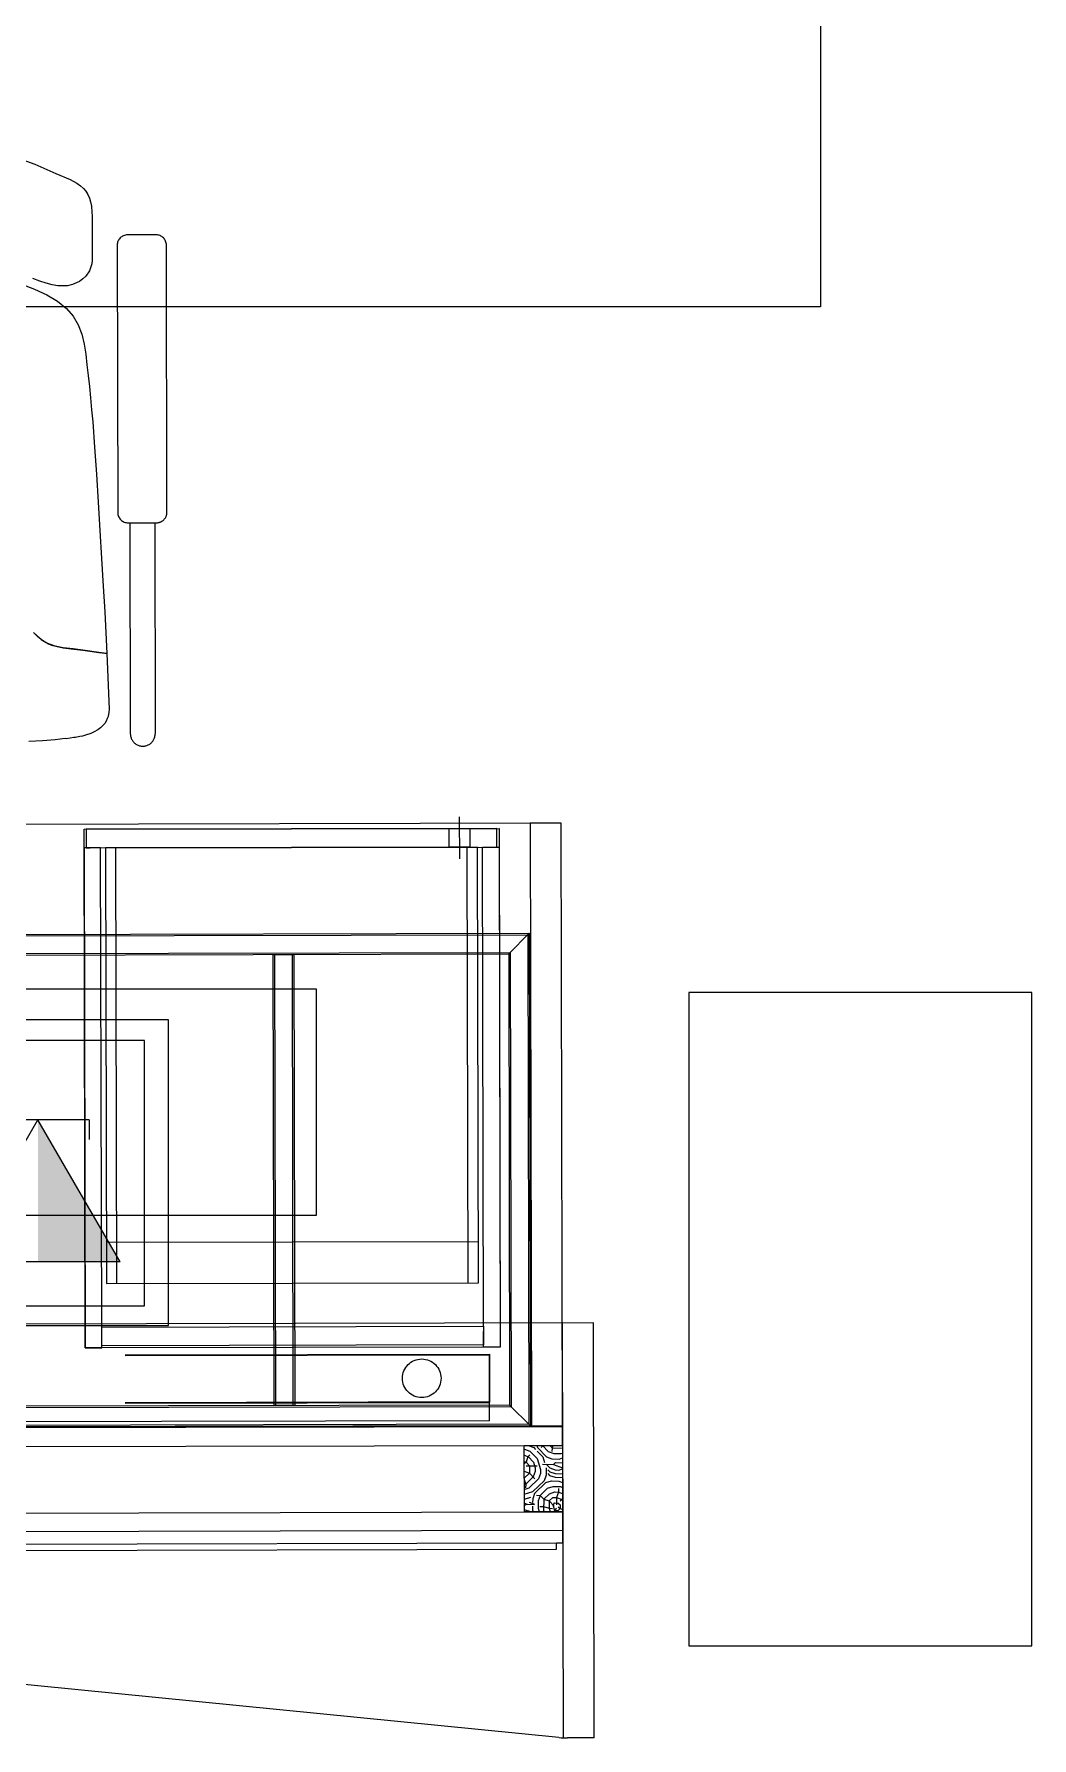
# Model space of a CAD drawing. Header units: inches. Extents: x 78 to 199, y 70 to 92.
# Drawn here: x 95.063 to 96.025, y 76.426 to 78.069 of the extents above; entities that cross this region are included whole.
import ezdxf
from ezdxf.enums import TextEntityAlignment as Align

# ---------------------------------------------------------------- set-up
doc = ezdxf.new("R2010")
doc.units = ezdxf.units.IN
doc.header["$MEASUREMENT"] = 0
for name, pattern in [('ACAD_ISO02W100', [15, 12, -3]), ('ACAD_ISO03W100', [30, 12, -18]), ('DASHED', [0.75, 0.5, -0.25]), ('DGN Style 2', [0.635854, 0.381513, -0.254342]), ('HIDDEN', [0.375, 0.25, -0.125]), ('HIDDEN2', [0.1875, 0.125, -0.0625])]:
    doc.linetypes.add(name, pattern=pattern)
for name, color, linetype, lineweight in [('A-FURNITURE', 2, 'Continuous', 0), ('ELECTRICAL', 3, 'Continuous', 9), ('FURN-LIGHT-EEE', 2, 'Continuous', 18), ('HIDDEN-EEE', 6, 'HIDDEN', 9)]:
    doc.layers.add(name, color=color, linetype=linetype, lineweight=lineweight)
for name, color, linetype in [('A002_Pen02', 2, 'Continuous'), ('EL. BLOCK', 3, 'Continuous'), ('ELE-OBJ', 7, 'Continuous'), ('ELEC-NORMAL', 7, 'Continuous'), ('Elevation', 1, 'Continuous'), ('L.C Risers', 130, 'Continuous'), ('PW', 4, 'Continuous')]:
    doc.layers.add(name, color=color, linetype=linetype)
doc.layers.add('GOLDCLADDING', color=7, linetype='Continuous', true_color=0xffc20a)
doc.styles.add('ROMANS', font='romans.shx')

# ---------------------------------------------------------------- blocks, each defined once
blk = doc.blocks.new('YJYJJYJTYJTY')
at = {"color": 252}
for p, q in [((0.5847, 5.5174, -0.0791), (0.5847, 4.9224, -0.0791)), ((0.5847, 4.9224, -0.0791), (-1.1353, 4.9224, -0.0791)), ((0.4579, 4.2611, -0.0791), (0.4579, 3.6311, -0.0791)), ((0.7886, 4.2611, -0.0791), (0.4579, 4.2611, -0.0791)), ((0.7886, 3.6311, -0.0791), (0.7886, 4.2611, -0.0791)), ((0.4579, 3.6311, -0.0791), (0.7886, 3.6311, -0.0791))]:
    blk.add_line(p, q, dxfattribs=at)
at = {"color": 252, "lineweight": 0, "ltscale": 3}
for p, q in [((0.3349, 4.4244, -0.0791), (-0.7351, 4.4222, -0.0791)), ((0.3361, 3.8434, -0.0791), (0.3349, 4.4244, -0.0791)), ((-0.7339, 3.8412, -0.0791), (0.3361, 3.8434, -0.0791))]:
    blk.add_line(p, q, dxfattribs=at)
at = {"color": 252, "linetype": 'DGN Style 2', "lineweight": 0, "ltscale": 30}
for p, q in [((-0.1251, 4.4185, -0.0791), (0.2749, 4.4193, -0.0791)), ((0.2729, 4.4193, -0.0791), (-0.1231, 4.4185, -0.0791)), ((0.237, 4.39, 0.0552), (0.2369, 4.4304, 0.0552)), ((0.2729, 4.4103, -0.0791), (0.2729, 4.4193, -0.0791)), ((0.2749, 4.4193, -0.0791), (0.2759, 3.9193, -0.0791)), ((-0.1241, 3.9185, -0.0791), (-0.1251, 4.4185, -0.0791)), ((-0.1231, 4.4185, -0.0791), (-0.1231, 4.4185, -0.0791)), ((-0.1231, 4.4185, -0.0791), (-0.1231, 4.4005, -0.0791)), ((0.2269, 4.4012, 0.0552), (0.2269, 4.4192, 0.0552)), ((0.2269, 4.4192, 0.0552), (0.2469, 4.4192, 0.0552)), ((0.2469, 4.4192, 0.0552), (0.2469, 4.4012, 0.0552)), ((0.2729, 4.4013, -0.0791), (0.2729, 4.4103, -0.0791)), ((-0.1091, 4.4005, -0.0791), (-0.1251, 4.4005, -0.0791)), ((-0.1251, 4.4005, -0.0791), (-0.1241, 3.9185, -0.0791)), ((-0.1231, 4.4005, -0.0791), (-0.1191, 4.4005, -0.0791)), ((-0.1191, 4.4005, -0.0791), (0.2689, 4.4013, -0.0791)), ((-0.1081, 3.9385, -0.0791), (-0.1091, 4.4005, -0.0791)), ((0.2543, 4.4012, -0.0791), (-0.1045, 4.4005, -0.0791)), ((-0.1045, 4.4005, -0.0791), (-0.1036, 3.9805, -0.0791)), ((-0.0936, 3.9805, -0.0791), (-0.0945, 4.4005, -0.0791)), ((0.2469, 4.4012, 0.0552), (0.2269, 4.4012, 0.0552)), ((0.2452, 3.9812, -0.0791), (0.2443, 4.4012, -0.0791)), ((0.2552, 3.9812, -0.0791), (0.2543, 4.4012, -0.0791)), ((0.2589, 4.4012, -0.0791), (0.2749, 4.4013, -0.0791)), ((0.2599, 3.9393, -0.0791), (0.2589, 4.4012, -0.0791)), ((0.2689, 4.4013, -0.0791), (0.2729, 4.4013, -0.0791)), ((0.2749, 4.4013, -0.0791), (0.2759, 3.9193, -0.0791)), ((-0.1037, 4.0205, -0.0791), (0.2551, 4.0212, -0.0791)), ((-0.1036, 3.9805, -0.0791), (0.2552, 3.9812, -0.0791)), ((-0.1081, 3.9385, -0.0791), (0.2599, 3.9393, -0.0791)), ((-0.1081, 3.9205, -0.0791), (-0.1081, 3.9385, -0.0791)), ((-0.1081, 3.9185, -0.0791), (-0.1081, 3.9335, -0.0791)), ((0.2599, 3.9393, -0.0791), (0.2599, 3.9213, -0.0791)), ((0.2599, 3.9193, -0.0791), (0.2599, 3.9343, -0.0791)), ((0.2759, 3.9193, -0.0791), (-0.1241, 3.9185, -0.0791)), ((-0.1241, 3.9185, -0.0791), (-0.1081, 3.9185, -0.0791)), ((0.2599, 3.9213, -0.0791), (-0.1081, 3.9205, -0.0791)), ((0.2759, 3.9193, -0.0791), (0.2599, 3.9193, -0.0791))]:
    blk.add_line(p, q, dxfattribs=at)
at = {"color": 252, "linetype": 'DASHED', "lineweight": 0, "ltscale": 30}
for p, q in [((0.3349, 4.4244, -0.0791), (0.3049, 4.4243, -0.0791)), ((0.3049, 4.4243, -0.0791), (0.3061, 3.8433, -0.0791)), ((0.3361, 3.8434, -0.0791), (0.3349, 4.4244, -0.0791)), ((0.3361, 3.8424, -0.0791), (-1.1339, 3.8394, -0.0791)), ((0.3061, 3.8433, -0.0791), (0.3361, 3.8434, -0.0791)), ((0.3361, 3.8244, -0.0791), (0.3361, 3.8424, -0.0791)), ((-1.1339, 3.8214, -0.0791), (0.3361, 3.8244, -0.0791)), ((0.2991, 3.8243, -0.0791), (0.3361, 3.8244, -0.0791)), ((0.2993, 3.7603, -0.0791), (0.2991, 3.8243, -0.0791)), ((0.3361, 3.8244, -0.0791), (0.3363, 3.7604, -0.0791)), ((-1.1337, 3.7574, -0.0791), (0.3363, 3.7604, -0.0791)), ((0.3363, 3.7604, -0.0791), (0.2993, 3.7603, -0.0791)), ((0.3363, 3.7604, -0.0791), (0.3363, 3.7424, -0.0791)), ((0.3363, 3.7424, -0.0791), (-1.1337, 3.7394, -0.0791)), ((0.3363, 3.7424, -0.0791), (-1.1337, 3.7394, -0.0791)), ((-0.7337, 3.7282, -0.0791), (0.3303, 3.7304, -0.0791)), ((0.3304, 3.7244, -0.0791), (0.3303, 3.7304, -0.0791)), ((0.3303, 3.7304, -0.0791), (0.3363, 3.7304, -0.0791)), ((0.3363, 3.7304, -0.0791), (0.3363, 3.7424, -0.0791)), ((-1.1276, 3.7214, -0.0791), (0.3304, 3.7244, -0.0791))]:
    blk.add_line(p, q, dxfattribs=at)
at = {"color": 252, "linetype": 'ACAD_ISO02W100', "lineweight": 0, "ltscale": 3}
for p, q in [((-1.1039, 4.3154, -0.0791), (0.3041, 4.3183, -0.0791)), ((-1.1024, 4.3139, -0.0791), (0.3026, 4.3168, -0.0791)), ((0.2842, 4.2983, -0.0791), (0.3041, 4.3183, -0.0791)), ((0.3026, 4.3168, -0.0791), (0.3036, 3.8448, -0.0791)), ((0.3041, 4.3183, -0.0791), (0.3051, 3.8433, -0.0791)), ((-1.0853, 4.297, -0.0791), (0.2857, 4.2998, -0.0791)), ((-1.0838, 4.2955, -0.0791), (0.2842, 4.2983, -0.0791)), ((0.0572, 4.2978, -0.0791), (0.0772, 4.2979, -0.0791)), ((0.0581, 3.8628, -0.0791), (0.0572, 4.2978, -0.0791)), ((0.0596, 3.8628, -0.0791), (0.0587, 4.2978, -0.0791)), ((0.0766, 3.8629, -0.0791), (0.0757, 4.2979, -0.0791)), ((0.0772, 4.2979, -0.0791), (0.0781, 3.8629, -0.0791)), ((0.2842, 4.2983, -0.0791), (0.2851, 3.8633, -0.0791)), ((0.2857, 4.2998, -0.0791), (0.2866, 3.8618, -0.0791)), ((0.2866, 3.8618, -0.0791), (-1.0844, 3.859, -0.0791)), ((0.2851, 3.8633, -0.0791), (-1.0829, 3.8605, -0.0791)), ((0.0781, 3.8629, -0.0791), (0.0581, 3.8628, -0.0791)), ((0.2851, 3.8633, -0.0791), (0.3051, 3.8433, -0.0791)), ((0.3036, 3.8448, -0.0791), (-1.1014, 3.8419, -0.0791)), ((0.3051, 3.8433, -0.0791), (-1.1029, 3.8404, -0.0791))]:
    blk.add_line(p, q, dxfattribs=at)
at = {"color": 252, "linetype": 'DASHED', "lineweight": 0}
for p, q in [((-0.8355, 3.9103, -0.0791), (0.2656, 3.9126, -0.0791)), ((-0.8355, 3.91, -0.0791), (0.2656, 3.9122, -0.0791)), ((-0.8355, 3.91, -0.0791), (0.2656, 3.9122, -0.0791)), ((-0.8355, 3.9096, -0.0791), (0.2656, 3.9119, -0.0791)), ((0.2656, 3.9126, -0.0791), (0.2656, 3.866, -0.0791)), ((0.2657, 3.8481, -0.0791), (0.2656, 3.9108, -0.0791)), ((-0.8354, 3.8644, -0.0791), (0.2656, 3.8667, -0.0791)), ((-0.8354, 3.8638, -0.0791), (0.2656, 3.866, -0.0791)), ((0.2657, 3.8481, -0.0791), (-0.8354, 3.8458, -0.0791))]:
    blk.add_line(p, q, dxfattribs=at)
at = {"color": 252, "linetype": 'Continuous', "lineweight": 0}
for p, q in [((0.2992, 3.8208, -0.0791), (0.2995, 3.8208, -0.0791)), ((0.2992, 3.815, -0.0791), (0.3028, 3.8137, -0.0791)), ((0.2994, 3.8208, -0.0791), (0.3047, 3.819, -0.0791)), ((0.3028, 3.8137, -0.0791), (0.301, 3.8084, -0.0791)), ((0.3029, 3.8243, -0.0791), (0.3083, 3.8224, -0.0791)), ((0.3047, 3.8154, -0.0791), (0.3029, 3.8137, -0.0791)), ((0.3029, 3.8137, -0.0791), (0.3081, 3.8083, -0.0791)), ((0.3047, 3.819, -0.0791), (0.3117, 3.8117, -0.0791)), ((0.3083, 3.8224, -0.0791), (0.3101, 3.8206, -0.0791)), ((0.3112, 3.8244, -0.0791), (0.3119, 3.8223, -0.0791)), ((0.3117, 3.8117, -0.0791), (0.315, 3.8011, -0.0791)), ((0.3118, 3.8188, -0.0791), (0.317, 3.8134, -0.0791)), ((0.3119, 3.8223, -0.0791), (0.3205, 3.8133, -0.0791)), ((0.3176, 3.8244, -0.0791), (0.3154, 3.8223, -0.0791)), ((0.317, 3.8134, -0.0791), (0.3187, 3.8081, -0.0791)), ((0.3171, 3.8244, -0.0791), (0.3172, 3.824, -0.0791)), ((0.3172, 3.824, -0.0791), (0.3224, 3.8186, -0.0791)), ((0.3205, 3.8133, -0.0791), (0.3258, 3.8115, -0.0791)), ((0.3224, 3.8186, -0.0791), (0.3277, 3.8167, -0.0791)), ((0.3238, 3.8244, -0.0791), (0.326, 3.8221, -0.0791)), ((0.3258, 3.8115, -0.0791), (0.3329, 3.8113, -0.0791)), ((0.326, 3.8221, -0.0791), (0.3259, 3.8185, -0.0791)), ((0.3268, 3.8244, -0.0791), (0.326, 3.8221, -0.0791)), ((0.326, 3.8221, -0.0791), (0.3361, 3.8219, -0.0791)), ((0.3277, 3.8167, -0.0791), (0.3347, 3.8166, -0.0791)), ((0.3329, 3.8113, -0.0791), (0.3362, 3.8124, -0.0791)), ((0.3347, 3.8166, -0.0791), (0.3362, 3.817, -0.0791)), ((0.3358, 3.8244, -0.0791), (0.3361, 3.8234, -0.0791)), ((0.2992, 3.8091, -0.0791), (0.301, 3.8084, -0.0791)), ((0.301, 3.8084, -0.0791), (0.2992, 3.8067, -0.0791)), ((0.2992, 3.7996, -0.0791), (0.3043, 3.7977, -0.0791)), ((0.3043, 3.7977, -0.0791), (0.2992, 3.7928, -0.0791)), ((0.3009, 3.8049, -0.0791), (0.3115, 3.8047, -0.0791)), ((0.301, 3.8084, -0.0791), (0.3044, 3.8048, -0.0791)), ((0.3044, 3.8048, -0.0791), (0.3043, 3.7977, -0.0791)), ((0.3043, 3.7977, -0.0791), (0.3095, 3.7923, -0.0791)), ((0.3096, 3.7994, -0.0791), (0.3078, 3.7941, -0.0791)), ((0.3081, 3.8083, -0.0791), (0.3097, 3.8029, -0.0791)), ((0.3097, 3.8029, -0.0791), (0.3096, 3.7994, -0.0791)), ((0.3149, 3.7975, -0.0791), (0.313, 3.7923, -0.0791)), ((0.315, 3.8011, -0.0791), (0.3149, 3.7975, -0.0791)), ((0.3169, 3.8063, -0.0791), (0.3275, 3.8061, -0.0791)), ((0.3202, 3.7957, -0.0791), (0.3183, 3.7904, -0.0791)), ((0.3203, 3.8027, -0.0791), (0.3202, 3.7957, -0.0791)), ((0.3204, 3.8063, -0.0791), (0.3239, 3.8027, -0.0791)), ((0.322, 3.7974, -0.0791), (0.3237, 3.7956, -0.0791)), ((0.3221, 3.8009, -0.0791), (0.3238, 3.7991, -0.0791)), ((0.3237, 3.7956, -0.0791), (0.329, 3.7937, -0.0791)), ((0.3238, 3.8027, -0.0791), (0.3291, 3.8008, -0.0791)), ((0.3238, 3.7991, -0.0791), (0.329, 3.7973, -0.0791)), ((0.3274, 3.8061, -0.0791), (0.3362, 3.803, -0.0791)), ((0.3293, 3.8079, -0.0791), (0.3275, 3.8061, -0.0791)), ((0.3291, 3.8008, -0.0791), (0.3327, 3.8007, -0.0791)), ((0.3291, 3.7973, -0.0791), (0.3361, 3.7971, -0.0791)), ((0.3293, 3.8079, -0.0791), (0.3362, 3.8077, -0.0791)), ((0.3327, 3.8007, -0.0791), (0.3362, 3.8018, -0.0791)), ((0.3361, 3.7971, -0.0791), (0.3362, 3.7971, -0.0791)), ((0.2992, 3.7916, -0.0791), (0.3006, 3.7872, -0.0791)), ((0.2992, 3.7872, -0.0791), (0.3006, 3.7872, -0.0791)), ((0.2992, 3.7821, -0.0791), (0.304, 3.7836, -0.0791)), ((0.2992, 3.7774, -0.0791), (0.3075, 3.78, -0.0791)), ((0.3006, 3.7872, -0.0791), (0.3005, 3.7837, -0.0791)), ((0.3078, 3.7941, -0.0791), (0.3006, 3.7872, -0.0791)), ((0.313, 3.7923, -0.0791), (0.304, 3.7836, -0.0791)), ((0.3183, 3.7904, -0.0791), (0.3075, 3.78, -0.0791)), ((0.32, 3.7886, -0.0791), (0.3092, 3.7782, -0.0791)), ((0.3217, 3.7833, -0.0791), (0.3145, 3.7763, -0.0791)), ((0.3201, 3.7886, -0.0791), (0.3254, 3.7903, -0.0791)), ((0.3217, 3.7833, -0.0791), (0.3271, 3.7849, -0.0791)), ((0.3234, 3.7779, -0.0791), (0.3287, 3.7796, -0.0791)), ((0.3254, 3.7903, -0.0791), (0.3325, 3.7901, -0.0791)), ((0.3271, 3.7849, -0.0791), (0.3341, 3.7848, -0.0791)), ((0.3287, 3.7796, -0.0791), (0.3323, 3.7795, -0.0791)), ((0.329, 3.7937, -0.0791), (0.3361, 3.7936, -0.0791)), ((0.3322, 3.7795, -0.0791), (0.3304, 3.7742, -0.0791)), ((0.3323, 3.783, -0.0791), (0.3322, 3.7795, -0.0791)), ((0.3322, 3.7795, -0.0791), (0.3362, 3.7781, -0.0791)), ((0.3324, 3.7901, -0.0791), (0.3362, 3.7888, -0.0791)), ((0.3341, 3.7848, -0.0791), (0.3362, 3.784, -0.0791)), ((0.2992, 3.7731, -0.0791), (0.3003, 3.7731, -0.0791)), ((0.2993, 3.7687, -0.0791), (0.3019, 3.7677, -0.0791)), ((0.2993, 3.7669, -0.0791), (0.302, 3.7677, -0.0791)), ((0.2993, 3.7625, -0.0791), (0.3001, 3.7625, -0.0791)), ((0.3001, 3.7625, -0.0791), (0.3053, 3.7606, -0.0791)), ((0.3003, 3.7731, -0.0791), (0.3056, 3.7747, -0.0791)), ((0.302, 3.7677, -0.0791), (0.309, 3.7676, -0.0791)), ((0.3038, 3.7696, -0.0791), (0.3091, 3.7678, -0.0791)), ((0.3072, 3.7659, -0.0791), (0.3072, 3.7623, -0.0791)), ((0.3072, 3.7623, -0.0791), (0.3078, 3.7603, -0.0791)), ((0.3074, 3.7729, -0.0791), (0.3073, 3.7694, -0.0791)), ((0.3092, 3.7782, -0.0791), (0.3074, 3.7729, -0.0791)), ((0.311, 3.7764, -0.0791), (0.3145, 3.7763, -0.0791)), ((0.3126, 3.7711, -0.0791), (0.3125, 3.764, -0.0791)), ((0.3125, 3.764, -0.0791), (0.3136, 3.7604, -0.0791)), ((0.3145, 3.7763, -0.0791), (0.3126, 3.7711, -0.0791)), ((0.3143, 3.7657, -0.0791), (0.3178, 3.7657, -0.0791)), ((0.3145, 3.7763, -0.0791), (0.318, 3.7727, -0.0791)), ((0.318, 3.7727, -0.0791), (0.3178, 3.7621, -0.0791)), ((0.3178, 3.7657, -0.0791), (0.3231, 3.7638, -0.0791)), ((0.3234, 3.7779, -0.0791), (0.318, 3.7727, -0.0791)), ((0.318, 3.7727, -0.0791), (0.3232, 3.7709, -0.0791)), ((0.3232, 3.7708, -0.0791), (0.3231, 3.7638, -0.0791)), ((0.3231, 3.7638, -0.0791), (0.3266, 3.7637, -0.0791)), ((0.3231, 3.7638, -0.0791), (0.3242, 3.7604, -0.0791)), ((0.3268, 3.7743, -0.0791), (0.3232, 3.7709, -0.0791)), ((0.3232, 3.7709, -0.0791), (0.3281, 3.7658, -0.0791)), ((0.3285, 3.769, -0.0791), (0.3267, 3.7672, -0.0791)), ((0.3267, 3.7672, -0.0791), (0.3284, 3.7619, -0.0791)), ((0.3268, 3.7743, -0.0791), (0.3304, 3.7742, -0.0791)), ((0.3302, 3.7636, -0.0791), (0.3284, 3.7619, -0.0791)), ((0.3285, 3.769, -0.0791), (0.332, 3.7689, -0.0791)), ((0.3304, 3.7742, -0.0791), (0.3302, 3.7672, -0.0791)), ((0.3304, 3.7742, -0.0791), (0.3356, 3.7724, -0.0791)), ((0.3337, 3.7636, -0.0791), (0.3319, 3.7618, -0.0791)), ((0.332, 3.7689, -0.0791), (0.3338, 3.7671, -0.0791)), ((0.332, 3.7654, -0.0791), (0.3337, 3.7636, -0.0791)), ((0.3338, 3.7671, -0.0791), (0.3337, 3.7636, -0.0791)), ((0.3337, 3.7636, -0.0791), (0.3363, 3.7627, -0.0791)), ((0.3356, 3.7724, -0.0791), (0.3338, 3.7706, -0.0791)), ((0.3362, 3.7741, -0.0791), (0.3356, 3.7724, -0.0791)), ((0.3356, 3.7724, -0.0791), (0.3363, 3.7717, -0.0791)), ((0.3356, 3.7688, -0.0791), (0.3363, 3.7688, -0.0791)), ((0.3178, 3.7621, -0.0791), (0.3183, 3.7604, -0.0791)), ((0.3284, 3.7619, -0.0791), (0.3278, 3.7604, -0.0791)), ((0.3284, 3.7619, -0.0791), (0.3319, 3.7618, -0.0791))]:
    blk.add_line(p, q, dxfattribs=at)
at = {"color": 252, "linetype": 'DASHED', "lineweight": 0}
blk.add_circle((0.2004, 3.8892, -0.0791), 0.0186, dxfattribs=at)
at = {"layer": 'A-FURNITURE', "color": 252}
for p, q in [((0.0988, 4.2645, -0.0791), (-0.6864, 4.2645, -0.0791)), ((0.0988, 4.0466, -0.0791), (0.0988, 4.2645, -0.0791)), ((-0.6864, 4.0466, -0.0791), (0.0988, 4.0466, -0.0791))]:
    blk.add_line(p, q, dxfattribs=at)
at = {"layer": 'A002_Pen02', "color": 252, "linetype": 'ACAD_ISO03W100', "lineweight": 0}
blk.add_line((0.3359, 3.9424, -0.0791), (0.3367, 3.5425, -0.0791), dxfattribs=at)
at = {"layer": 'FURN-LIGHT-EEE', "color": 252, "lineweight": 0}
for p, q in [((0.3659, 3.9425, -0.0791), (-0.7341, 3.9402, -0.0791)), ((0.3667, 3.5425, -0.0791), (0.3659, 3.9425, -0.0791)), ((0.3327, 3.5428, -0.0791), (-0.6615, 3.6412, -0.0791)), ((0.3667, 3.5425, -0.0791), (0.3408, 3.5424, -0.0791))]:
    blk.add_line(p, q, dxfattribs=at)
blk.add_arc((0.3406, 3.6224, -0.0791), 0.08, 264.3482, 270.1186, dxfattribs=at)
at = {"layer": 'HIDDEN-EEE', "color": 252, "linetype": 'HIDDEN2', "lineweight": 0, "ltscale": 300}
for p, q in [((-0.1842, 5.0641, 0.3403), (-0.1727, 5.0597, 0.3403)), ((-0.1727, 5.0597, 0.3403), (-0.1522, 5.0509, 0.3403)), ((-0.1522, 5.0509, 0.3403), (-0.1386, 5.0451, 0.3403)), ((-0.1386, 5.0451, 0.3403), (-0.1322, 5.0415, 0.3403)), ((-0.1322, 5.0415, 0.3403), (-0.1284, 5.0389, 0.3403)), ((-0.1284, 5.0389, 0.3403), (-0.1256, 5.0365, 0.3403)), ((-0.1256, 5.0365, 0.3403), (-0.1233, 5.0338, 0.3403)), ((-0.1233, 5.0338, 0.3403), (-0.1215, 5.0307, 0.3403)), ((-0.1215, 5.0307, 0.3403), (-0.1198, 5.0272, 0.3403)), ((-0.1198, 5.0272, 0.3403), (-0.1189, 5.0235, 0.3403)), ((-0.1189, 5.0235, 0.3403), (-0.118, 5.0192, 0.3403)), ((-0.118, 5.0192, 0.3403), (-0.1176, 5.0136, 0.3403)), ((-0.1176, 5.0136, 0.3403), (-0.1174, 5.0096, 0.3403)), ((-0.1174, 5.0096, 0.3403), (-0.1172, 5.0021, 0.3403)), ((-0.1172, 5.0021, 0.3403), (-0.1172, 4.9673, 0.3403)), ((-0.1172, 5.0021, 0.3403), (-0.1172, 5.0021, 0.3403)), ((-0.0932, 4.9816, -0.0791), (-0.0926, 4.724, -0.0791)), ((-0.0558, 4.9917, -0.0791), (-0.0832, 4.9916, -0.0791)), ((-0.0452, 4.7241, -0.0791), (-0.0457, 4.9817, -0.0791)), ((-0.1177, 4.9636, 0.3403), (-0.1198, 4.957, 0.3403)), ((-0.1172, 4.9673, 0.3403), (-0.1177, 4.9636, 0.3403)), ((-0.1677, 4.9469, 0.3403), (-0.1745, 4.9496, 0.3403)), ((-0.1617, 4.945, 0.3403), (-0.1677, 4.9469, 0.3403)), ((-0.1559, 4.9435, 0.3403), (-0.1617, 4.945, 0.3403)), ((-0.1295, 4.9466, 0.3403), (-0.1364, 4.9437, 0.3403)), ((-0.1262, 4.9492, 0.3403), (-0.1295, 4.9466, 0.3403)), ((-0.1235, 4.952, 0.3403), (-0.1262, 4.9492, 0.3403)), ((-0.1198, 4.957, 0.3403), (-0.1235, 4.952, 0.3403)), ((-0.1854, 4.9442, -0.0791), (-0.1728, 4.9393, -0.0791)), ((-0.1728, 4.9393, -0.0791), (-0.1611, 4.9338, -0.0791)), ((-0.1611, 4.9338, -0.0791), (-0.1508, 4.9277, -0.0791)), ((-0.1504, 4.9425, 0.3403), (-0.1559, 4.9435, 0.3403)), ((-0.1462, 4.9424, 0.3403), (-0.1504, 4.9425, 0.3403)), ((-0.141, 4.9425, 0.3403), (-0.1462, 4.9424, 0.3403)), ((-0.1364, 4.9437, 0.3403), (-0.141, 4.9425, 0.3403)), ((-0.1508, 4.9277, -0.0791), (-0.1421, 4.9208, -0.0791)), ((-0.1421, 4.9208, -0.0791), (-0.1355, 4.9132, -0.0791)), ((-0.1355, 4.9132, -0.0791), (-0.1307, 4.9048, -0.0791)), ((-0.1307, 4.9048, -0.0791), (-0.1274, 4.8959, -0.0791)), ((-0.1274, 4.8959, -0.0791), (-0.1251, 4.8864, -0.0791)), ((-0.1251, 4.8864, -0.0791), (-0.1235, 4.8766, -0.0791)), ((-0.1235, 4.8766, -0.0791), (-0.1223, 4.8664, -0.0791)), ((-0.1223, 4.8664, -0.0791), (-0.1211, 4.856, -0.0791)), ((-0.1211, 4.856, -0.0791), (-0.12, 4.8454, -0.0791)), ((-0.12, 4.8454, -0.0791), (-0.1189, 4.8344, -0.0791)), ((-0.1189, 4.8344, -0.0791), (-0.1178, 4.8231, -0.0791)), ((-0.1178, 4.8231, -0.0791), (-0.1168, 4.8115, -0.0791)), ((-0.1168, 4.8115, -0.0791), (-0.1149, 4.787, -0.0791)), ((-0.1149, 4.787, -0.0791), (-0.1132, 4.761, -0.0791)), ((-0.1132, 4.761, -0.0791), (-0.1116, 4.734, -0.0791)), ((-0.1116, 4.734, -0.0791), (-0.11, 4.7067, -0.0791)), ((-0.11, 4.7067, -0.0791), (-0.1083, 4.6795, -0.0791)), ((-0.0826, 4.714, -0.0791), (-0.0552, 4.7141, -0.0791)), ((-0.0809, 4.714, -0.0791), (-0.0805, 4.5107, -0.0791)), ((-0.0569, 4.714, -0.0791), (-0.0565, 4.5108, -0.0791)), ((-0.1083, 4.6795, -0.0791), (-0.1066, 4.6531, -0.0791)), ((-0.1066, 4.6531, -0.0791), (-0.1052, 4.6281, -0.0791)), ((-0.1052, 4.6281, -0.0791), (-0.1033, 4.5881, -0.0791)), ((-0.1737, 4.6084, -0.0791), (-0.1682, 4.603, -0.0791)), ((-0.1699, 4.6044, -0.0791), (-0.1737, 4.6084, -0.0791)), ((-0.1664, 4.6015, -0.0791), (-0.1699, 4.6044, -0.0791)), ((-0.1682, 4.603, -0.0791), (-0.1664, 4.6014, -0.0791)), ((-0.1622, 4.5987, -0.0791), (-0.1664, 4.6015, -0.0791)), ((-0.1664, 4.6014, -0.0791), (-0.1595, 4.5974, -0.0791)), ((-0.1576, 4.5966, -0.0791), (-0.1622, 4.5987, -0.0791)), ((-0.1595, 4.5974, -0.0791), (-0.1566, 4.5962, -0.0791)), ((-0.1528, 4.595, -0.0791), (-0.1576, 4.5966, -0.0791)), ((-0.1566, 4.5962, -0.0791), (-0.1481, 4.594, -0.0791)), ((-0.1451, 4.5936, -0.0791), (-0.1528, 4.595, -0.0791)), ((-0.1481, 4.594, -0.0791), (-0.1451, 4.5936, -0.0791)), ((-0.1451, 4.5936, -0.0791), (-0.1349, 4.5923, -0.0791)), ((-0.1356, 4.5924, -0.0791), (-0.1451, 4.5936, -0.0791)), ((-0.1263, 4.5911, -0.0791), (-0.1356, 4.5924, -0.0791)), ((-0.1349, 4.5923, -0.0791), (-0.1263, 4.5911, -0.0791)), ((-0.1263, 4.5911, -0.0791), (-0.1195, 4.5902, -0.0791)), ((-0.111, 4.5891, -0.0791), (-0.1263, 4.5911, -0.0791)), ((-0.1195, 4.5902, -0.0791), (-0.111, 4.5891, -0.0791)), ((-0.111, 4.5891, -0.0791), (-0.1078, 4.5887, -0.0791)), ((-0.1033, 4.5881, -0.0791), (-0.111, 4.5891, -0.0791)), ((-0.1078, 4.5887, -0.0791), (-0.105, 4.5883, -0.0791)), ((-0.105, 4.5883, -0.0791), (-0.1041, 4.5882, -0.0791)), ((-0.1041, 4.5882, -0.0791), (-0.1033, 4.5881, -0.0791)), ((-0.1033, 4.5881, -0.0791), (-0.1009, 4.5344, -0.0791)), ((-0.1033, 4.5881, -0.0791), (-0.1033, 4.5881, -0.0791)), ((-0.1009, 4.5344, -0.0791), (-0.1012, 4.5313, -0.0791)), ((-0.1069, 4.5187, -0.0791), (-0.1092, 4.5162, -0.0791)), ((-0.1051, 4.5206, -0.0791), (-0.1069, 4.5187, -0.0791)), ((-0.1039, 4.5227, -0.0791), (-0.1051, 4.5206, -0.0791)), ((-0.1028, 4.5254, -0.0791), (-0.1039, 4.5227, -0.0791)), ((-0.1019, 4.5274, -0.0791), (-0.1028, 4.5254, -0.0791)), ((-0.1014, 4.5294, -0.0791), (-0.1019, 4.5274, -0.0791)), ((-0.1012, 4.5313, -0.0791), (-0.1014, 4.5294, -0.0791)), ((-0.165, 4.5039, -0.0791), (-0.1783, 4.5031, -0.0791)), ((-0.1528, 4.5048, -0.0791), (-0.165, 4.5039, -0.0791)), ((-0.1432, 4.506, -0.0791), (-0.1528, 4.5048, -0.0791)), ((-0.1421, 4.5059, -0.0791), (-0.1432, 4.506, -0.0791)), ((-0.1349, 4.507, -0.0791), (-0.1421, 4.5059, -0.0791)), ((-0.1333, 4.5071, -0.0791), (-0.1349, 4.507, -0.0791)), ((-0.1293, 4.5079, -0.0791), (-0.1333, 4.5071, -0.0791)), ((-0.1267, 4.5084, -0.0791), (-0.1293, 4.5079, -0.0791)), ((-0.1238, 4.5093, -0.0791), (-0.1267, 4.5084, -0.0791)), ((-0.1186, 4.5109, -0.0791), (-0.1238, 4.5093, -0.0791)), ((-0.1155, 4.5124, -0.0791), (-0.1186, 4.5109, -0.0791)), ((-0.1117, 4.5144, -0.0791), (-0.1155, 4.5124, -0.0791)), ((-0.1092, 4.5162, -0.0791), (-0.1117, 4.5144, -0.0791))]:
    blk.add_line(p, q, dxfattribs=at)
for centre, radius, start, end in [((-0.0832, 4.9816, -0.0791), 0.01, 90.1186, 180.1186), ((-0.0557, 4.9817, -0.0791), 0.01, 0.1186, 90.1186), ((-0.0826, 4.724, -0.0791), 0.01, 180.1186, 270.1186), ((-0.0552, 4.7241, -0.0791), 0.01, 270.1186, 0.1186), ((-0.0685, 4.5107, -0.0791), 0.012, 180.1186, 0.1186)]:
    blk.add_arc(centre, radius, start, end, dxfattribs=at)
at = {"color": 252, "style": 'ROMANS'}
for p in [(4.7732, 7.306, -0.0791), (-4.2306, 7.1738, -0.0791), (-4.3022, 3.7717, -0.0791), (1.3636, 2.2432, -0.0791)]:
    blk.add_attdef('ELEV', text='', height=0.1035, dxfattribs=at).set_placement(p, align=Align.BOTTOM_LEFT)
for p in [(4.7732, 7.2372, -0.0791), (-4.2306, 7.105, -0.0791), (-4.3022, 3.7029, -0.0791), (1.3636, 2.1743, -0.0791)]:
    blk.add_attdef('LEVEL', text='', height=0.1035, dxfattribs=at).set_placement(p, align=Align.TOP_LEFT)
blk = doc.blocks.new('wetwetwet')
at = {"layer": 'ELE-OBJ', "color": 3}
for p, q in [((-174.2, 0), (174.2, 0)), ((-76.2, -156.7), (-76.2, -307.2)), ((76.2, -156.7), (76.2, -307.2))]:
    blk.add_line(p, q, dxfattribs=at)
blk.add_ellipse((0, 0), major_axis=(-123.2, -123.2), ratio=1, start_param=-0.785398, end_param=2.356194, dxfattribs=at)
blk = doc.blocks.new('FDFDD')
at = {"layer": 'Elevation', "lineweight": -3, "ltscale": 0.05, "transparency": 33554658}
h = blk.add_hatch(color=6, dxfattribs=at)
h.dxf.hatch_style = 1
edge = h.paths.add_edge_path()
edge.add_line((0, 0.3889), (0, -0.3889))
edge.add_ellipse((0, 0), major_axis=(0.275, 0.275), ratio=1, start_angle=225, end_angle=405)
at = {"layer": 'ELE-OBJ', "color": 3}
for p, q in [((0, 0.3889), (0, -0.3889)), ((0.3371, 0.1939), (0.677, 0.1939)), ((0.3371, -0.1939), (0.6784, -0.1939))]:
    blk.add_line(p, q, dxfattribs=at)
at = {"layer": 'ELE-OBJ', "color": 3, "extrusion": (0, 0, -1)}
blk.add_ellipse((0, 0), major_axis=(0.275, 0.275), ratio=1, start_param=-0.785398, end_param=2.356194, dxfattribs=at)
blk = doc.blocks.new('data1')
at = {"layer": 'EL. BLOCK', "linetype": 'ByBlock'}
h = blk.add_hatch(color=4, dxfattribs=at)
h.dxf.hatch_style = 1
h.paths.add_polyline_path([(0, 0.07194), (0, 0), (0.04153, 0)])
at = {"layer": 'PW', "color": 4}
for p, q in [((0.02591, 0.07194), (-0.02591, 0.07194)), ((-0.02591, 0.07194), (-0.02591, 0.06196)), ((0.04153, 0), (0, 0.07194)), ((0.02591, 0.07194), (0.02591, 0.06196)), ((0.04153, 0), (-0.04153, 0))]:
    blk.add_line(p, q, dxfattribs=at)
blk.add_lwpolyline([(-0.04153, 0), (0, 0.07194)], dxfattribs=at)
blk = doc.blocks.new('dfdfdfddf')
at = {"layer": 'L.C Risers', "color": 3, "ltscale": 1000}
for points in [[(-0.20548, 0.1754), (-0.20548, 0), (0.20548, 0), (0.20548, 0.1754)], [(-0.19467, 0.16347), (-0.19467, 0.01119), (0.19161, 0.01119), (0.19161, 0.16347)]]:
    blk.add_lwpolyline(points, close=True, dxfattribs=at)
at = {"xscale": 1.134, "yscale": 1.134, "zscale": 1.134}
blk.add_blockref('data1', (0.13056, 0.03647), dxfattribs=at)
at = {"layer": 'ELEC-NORMAL', "lineweight": -3, "xscale": 0.0003, "yscale": 0.0003, "zscale": 0.0003, "rotation": 180}
blk.add_blockref('wetwetwet', (-0.12253, 0.03706), dxfattribs=at)
at = {"layer": 'ELECTRICAL', "xscale": -0.1344, "yscale": 0.1344, "zscale": 0.1344, "rotation": 270}
blk.add_blockref('FDFDD', (0.00916, 0.0374), dxfattribs=at)

msp = doc.modelspace()

# ---------------------------------------------------------------- block references
at = {"xscale": 1.68, "yscale": 1.68, "zscale": 1.68}
msp.add_blockref('dfdfdfddf', (94.8476, 76.8237, 0), dxfattribs=at)
at = {"layer": 'GOLDCLADDING'}
msp.add_blockref('YJYJJYJTYJTY', (95.2365, 72.8835, 0.0791), dxfattribs=at)

doc.saveas('drawing.dxf')
